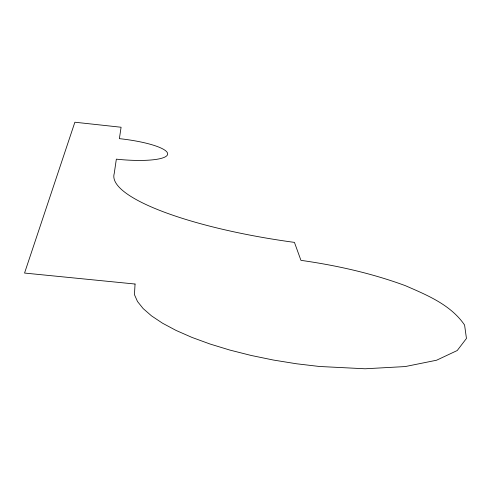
<?xml version="1.0" encoding="UTF-8"?>
<svg xmlns="http://www.w3.org/2000/svg" width="491" height="491" viewBox="0 0 491 491"><rect width="100%" height="100%" fill="white"/><g stroke="black" fill="none" stroke-linecap="round" stroke-linejoin="round"><path stroke-width="0.74" d="M135.062 284.031L134.442 294.637L137.492 301.492L143.188 308.612L151.553 315.897L162.552 323.219L176.079 330.437L191.969 337.415L209.995 344.007L229.837 350.071L251.147 355.459L273.487 360.063L296.417 363.763L319.438 366.482L365.138 368.778L405.235 366.562L436.585 360.222L457.225 350.525L466.45 338.446L464.584 325.03C450.658 304.69 427.053 295.116 405.278 285.633C371.577 273.241 336.452 265.385 300.94 260.347L294.44 242.388A186.5 42.232 7.8 0 1 114.207 173.63L116.349 159.152A50.205 10.354 6 0 0 167.634 154.242A50.205 10.354 6 0 0 119.387 138.652L121.081 127.243L74.877 122.222L24.55 273.057L135.062 284.031"/></g></svg>
